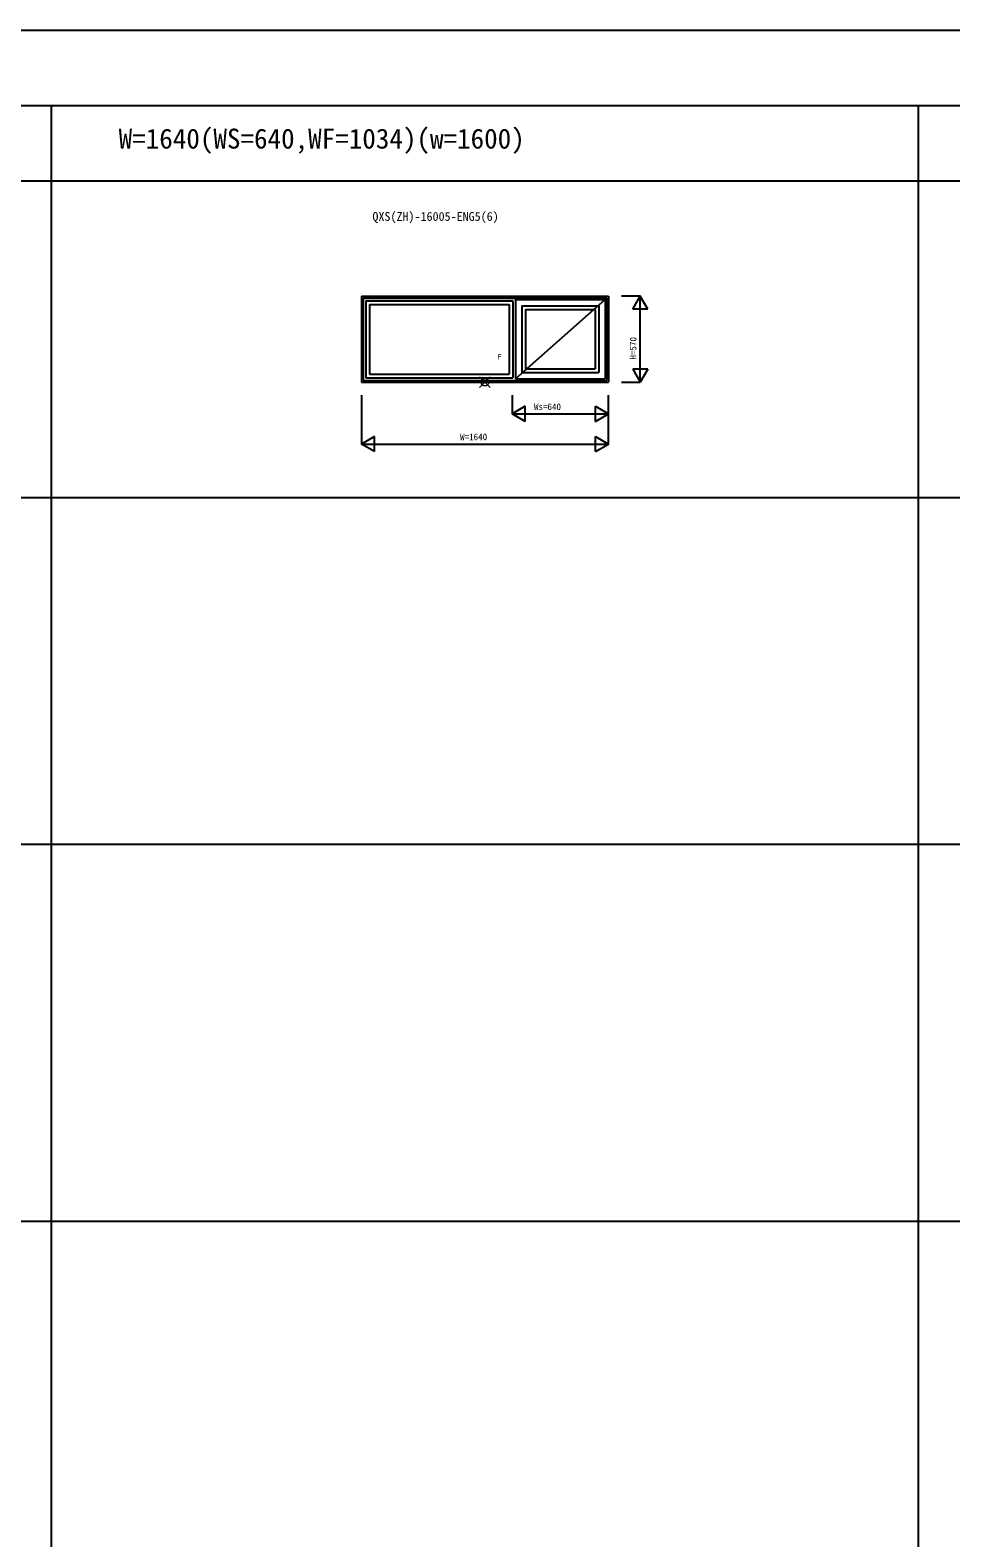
# Model space of a CAD drawing. Units: millimetres, scale not verified. Extents: x -13750 to 13750, y -10000 to 10000.
# Drawn here: x -7642 to -1534, y 0 to 10000 of the extents above; entities that cross this region are included whole.
import ezdxf
from ezdxf.enums import TextEntityAlignment as Align

# ---------------------------------------------------------------- set-up
doc = ezdxf.new("R2010")
doc.units = ezdxf.units.MM
doc.header["$LTSCALE"] = 50
for name, color, linetype in [('0-0_0', 3, 'Continuous'), ('0-1_YKK_A1', 4, 'Continuous'), ('0-4_YKK_F1', 7, 'Continuous'), ('0-6_YKK_N1', 2, 'Continuous')]:
    doc.layers.add(name, color=color, linetype=linetype)
doc.layers.add('0-5_YKK_IN', color=1, linetype='Continuous', lineweight=18)
doc.styles.add('ＭＳ ゴシック', font='')
doc.styles.get('ＭＳ ゴシック').set_extended_font_data('MS Gothic')

msp = doc.modelspace()

# ---------------------------------------------------------------- linework, layer by layer
at = {"layer": '0-1_YKK_A1'}
for p, q in [((-5445, 8235), (-5445, 7665)), ((-5445, 8235), (-3805, 8235)), ((-5433, 8223), (-5433, 7677)), ((-5433, 8223), (-3817, 8223)), ((-5415, 8205), (-5415, 7695)), ((-5415, 8205), (-4441, 8205)), ((-4441, 8205), (-4441, 7695)), ((-4423, 8213), (-4423, 7687)), ((-3827, 8213), (-4423, 7687)), ((-4423, 8213), (-3827, 8213)), ((-3827, 8213), (-3827, 7687)), ((-3817, 8223), (-3817, 7677)), ((-3805, 8235), (-3805, 7665)), ((-5391, 8181), (-5391, 7719)), ((-5391, 8181), (-4465, 8181)), ((-4465, 8181), (-4465, 7719)), ((-4381, 8171), (-4381, 7729)), ((-4381, 8171), (-3869, 8171)), ((-4357, 8147), (-4357, 7753)), ((-4357, 8147), (-3893, 8147)), ((-3893, 8147), (-3893, 7753)), ((-3869, 8171), (-3869, 7729)), ((-5391, 7719), (-4465, 7719)), ((-4381, 7729), (-3869, 7729)), ((-4357, 7753), (-3893, 7753)), ((-5445, 7665), (-3805, 7665)), ((-5433, 7677), (-3817, 7677)), ((-5415, 7695), (-4441, 7695)), ((-4423, 7687), (-3827, 7687))]:
    msp.add_line(p, q, dxfattribs=at)
at = {"layer": '0-4_YKK_F1'}
for p, q in [((-13750, 10000), (13750, 10000)), ((-13750, 9500), (13250, 9500)), ((-7500, -10000), (-7500, 9500)), ((-1750, -10000), (-1750, 9500)), ((-13750, 9000), (13250, 9000)), ((-13750, 6900), (13250, 6900)), ((-13750, 4600), (13250, 4600)), ((-13750, 2100), (13250, 2100))]:
    msp.add_line(p, q, dxfattribs=at)
at = {"layer": '0-5_YKK_IN'}
for p, q in [((-4660.36, 7629.64), (-4589.64, 7700.36)), ((-4660.36, 7700.36), (-4589.64, 7629.64))]:
    msp.add_line(p, q, dxfattribs=at)
msp.add_circle((-4625, 7665), 25, dxfattribs=at)
at = {"layer": '0-6_YKK_N1'}
for p, q in [((-3645, 8148.4), (-3595, 8235)), ((-3595, 7665), (-3595, 8235)), ((-3545, 8148.4), (-3645, 8148.4)), ((-3545, 7751.6), (-3645, 7751.6)), ((-3645, 7751.6), (-3595, 7665)), ((-3545, 7751.6), (-3595, 7665)), ((-3720, 7665), (-3595, 7665)), ((-5445, 7580), (-5445, 7255)), ((-4445, 7580), (-4445, 7455)), ((-4358.4, 7505), (-4445, 7455)), ((-4358.4, 7405), (-4358.4, 7505)), ((-3891.6, 7405), (-3891.6, 7505)), ((-3891.6, 7505), (-3805, 7455)), ((-4445, 7455), (-3805, 7455)), ((-4358.4, 7405), (-4445, 7455)), ((-3891.6, 7405), (-3805, 7455)), ((-5358.4, 7305), (-5445, 7255)), ((-5358.4, 7205), (-5358.4, 7305)), ((-3891.6, 7205), (-3891.6, 7305)), ((-5445, 7255), (-3805, 7255)), ((-5358.4, 7205), (-5445, 7255)), ((-3891.6, 7205), (-3805, 7255))]:
    msp.add_line(p, q, dxfattribs=at)
for points in [[(-3545, 8148.4), (-3595, 8235), (-3720, 8235)], [(-3891.6, 7305), (-3805, 7255), (-3805, 7580)]]:
    msp.add_lwpolyline(points, dxfattribs=at)

# ---------------------------------------------------------------- texts
at = {"layer": '0-0_0', "style": 'ＭＳ ゴシック'}
msp.add_text('W=1640(WS=640,WF=1034)(w=1600)', height=132, dxfattribs=at).set_placement((-7055, 9175), align=Align.BOTTOM_LEFT)
at = {"layer": '0-0_0', "color": 7, "style": 'ＭＳ ゴシック'}
msp.add_text('QXS(ZH)-16005-ENG5(6)', height=58.65, dxfattribs=at).set_placement((-5371.67, 8717.5), align=Align.BOTTOM_LEFT)
at = {"layer": '0-1_YKK_A1', "style": 'ＭＳ ゴシック'}
msp.add_text('F', height=36.66, dxfattribs=at).set_placement((-4541.89, 7805), align=Align.BOTTOM_LEFT)
at = {"layer": '0-6_YKK_N1', "style": 'ＭＳ ゴシック'}
msp.add_text('H=570', height=43.99, rotation=90, dxfattribs=at).set_placement((-3607, 7815), align=Align.BOTTOM_LEFT)
for s, p in [('Ws=640', (-4300, 7467)), ('W=1640', (-4790, 7267))]:
    msp.add_text(s, height=43.99, dxfattribs=at).set_placement(p, align=Align.BOTTOM_LEFT)

doc.saveas('drawing.dxf')
